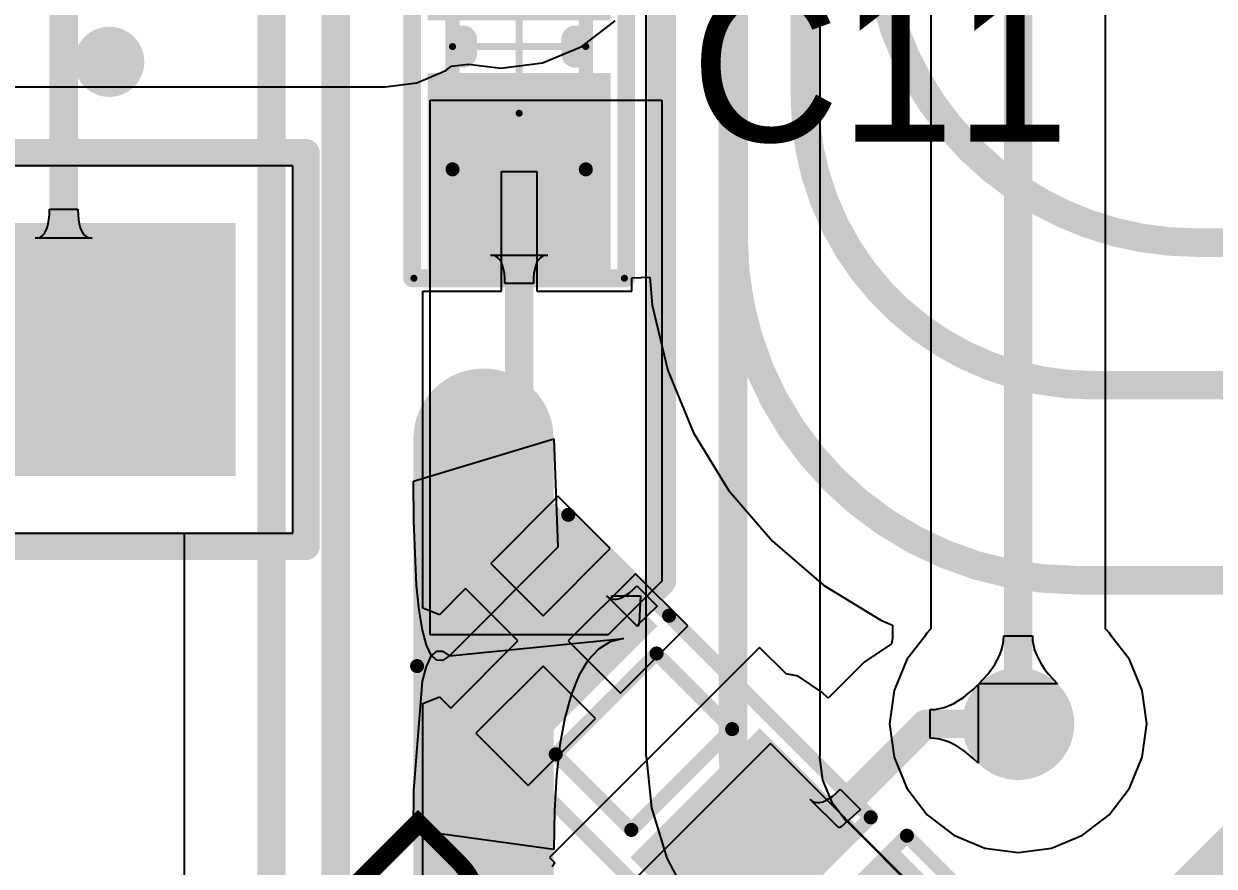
# Model space of a CAD drawing. Header units: millimetres. Extents: x -0.28 to 4.38, y -0.01 to 4.88.
# Drawn here: x 0.636 to 0.97, y 2.0351 to 2.2714 of the extents above; entities that cross this region are included whole.
import ezdxf

# ---------------------------------------------------------------- set-up
doc = ezdxf.new("R2010")
doc.units = ezdxf.units.MM
doc.header["$MEASUREMENT"] = 0
for name, color, linetype in [('BottomLayer', 5, 'Continuous'), ('BottomSolder', 6, 'Continuous'), ('Mechanical13', 56, 'Continuous'), ('Mechanical15', 56, 'Continuous'), ('MultiLayer', 9, 'Continuous'), ('PadHoleLayer', 156, 'Continuous'), ('TopLayer', 1, 'Continuous'), ('TopOverlay', 2, 'Continuous'), ('TopPaste', 8, 'Continuous'), ('TopSolder', 216, 'Continuous'), ('ViaHoleLayer', 16, 'Continuous')]:
    doc.layers.add(name, color=color, linetype=linetype)

# ---------------------------------------------------------------- blocks, each defined once
blk = doc.blocks.new('JP1_D1T_86')
at = {"layer": 'BottomLayer'}
blk.add_solid([(-0.0315, -0.0315), (0.0315, -0.0315), (-0.0315, 0.0315), (0.0315, 0.0315)], dxfattribs=at)
at = {"layer": 'BottomSolder'}
blk.add_solid([(-0.0355, -0.0355), (0.0355, -0.0355), (-0.0355, 0.0355), (0.0355, 0.0355)], dxfattribs=at)
at = {"layer": 'MultiLayer'}
blk.add_solid([(-0.0315, -0.0315), (0.0315, -0.0315), (-0.0315, 0.0315), (0.0315, 0.0315)], dxfattribs=at)
at = {"layer": 'PadHoleLayer', "const_width": 0.02165}
blk.add_lwpolyline([(-0.01083, 0, 1), (0.01083, 0, 1)], format="xyb", close=True, dxfattribs=at)
at = {"layer": 'TopLayer'}
blk.add_solid([(-0.0315, -0.0315), (0.0315, -0.0315), (-0.0315, 0.0315), (0.0315, 0.0315)], dxfattribs=at)
at = {"layer": 'TopOverlay'}
for points, const_width in [([(0.00492, 0.08071, 1), (-0.00492, 0.08071, 1)], 0.00984), ([(-0.00738, 0.08071, 1), (-0.00246, 0.08071, 1)], 0.00492), ([(0.00246, 0.08071, 1), (0.00738, 0.08071, 1)], 0.00492), ([(-0.05709, 0.05512, 1), (-0.05315, 0.05512, 1)], 0.00394), ([(-0.05709, 0.05512, 1), (-0.05315, 0.05512, 1)], 0.00394), ([(0.05315, 0.05512, 1), (0.05709, 0.05512, 1)], 0.00394), ([(0.05315, 0.05512, 1), (0.05709, 0.05512, 1)], 0.00394), ([(-0.05709, -0.05512, 1), (-0.05315, -0.05512, 1)], 0.00394), ([(-0.05709, -0.05512, 1), (-0.05315, -0.05512, 1)], 0.00394), ([(0.05315, -0.05512, 1), (0.05709, -0.05512, 1)], 0.00394), ([(0.05315, -0.05512, 1), (0.05709, -0.05512, 1)], 0.00394)]:
    blk.add_lwpolyline(points, format="xyb", close=True, dxfattribs=dict(at, const_width=const_width))
at = {"layer": 'TopOverlay', "const_width": 0.00787}
for points in [[(-0.05512, 0.05512), (0.05512, 0.05512)], [(-0.05512, -0.05512), (-0.05512, 0.05512)], [(0.05512, -0.05512), (0.05512, 0.05512)], [(-0.05512, -0.05512), (0.05512, -0.05512)]]:
    blk.add_lwpolyline(points, dxfattribs=at)
at = {"layer": 'TopSolder'}
blk.add_solid([(-0.0355, -0.0355), (0.0355, -0.0355), (-0.0355, 0.0355), (0.0355, 0.0355)], dxfattribs=at)
blk = doc.blocks.new('RES_SMD_0603_BIG_98')
at = {"layer": 'TopLayer'}
for points in [[(-0.05575, -0.02165), (-0.02425, -0.02165), (-0.05575, 0.02165), (-0.02425, 0.02165)], [(0.02425, -0.02165), (0.05575, -0.02165), (0.02425, 0.02165), (0.05575, 0.02165)]]:
    blk.add_solid(points, dxfattribs=at)
at = {"layer": 'TopOverlay', "const_width": 0.00394}
for points in [[(0.06, 0.03), (-0.06, 0.03)], [(-0.06, 0.03), (-0.06, -0.03)], [(0.06, 0.03), (0.06, -0.03)], [(0.015, 0.02), (-0.015, 0.02)], [(-0.015, 0.02), (-0.015, -0.02)], [(0.015, 0.02), (0.015, -0.02)], [(0.015, -0.02), (-0.015, -0.02)], [(0.02, -0.03), (-0.06, -0.03)], [(0.06, -0.03), (0.02, -0.03)]]:
    blk.add_lwpolyline(points, dxfattribs=at)
at = {"layer": 'TopOverlay', "const_width": 0.00197}
for points in [[(-0.06098, 0.03, 1), (-0.05902, 0.03, 1)], [(-0.06098, 0.03, 1), (-0.05902, 0.03, 1)], [(0.05902, 0.03, 1), (0.06098, 0.03, 1)], [(0.05902, 0.03, 1), (0.06098, 0.03, 1)], [(-0.01599, 0.02, 1), (-0.01402, 0.02, 1)], [(-0.01599, 0.02, 1), (-0.01402, 0.02, 1)], [(0.01401, 0.02, 1), (0.01598, 0.02, 1)], [(0.01401, 0.02, 1), (0.01598, 0.02, 1)], [(-0.01599, -0.02, 1), (-0.01402, -0.02, 1)], [(-0.01599, -0.02, 1), (-0.01402, -0.02, 1)], [(0.01401, -0.02, 1), (0.01598, -0.02, 1)], [(0.01401, -0.02, 1), (0.01598, -0.02, 1)], [(-0.06098, -0.03, 1), (-0.05902, -0.03, 1)], [(-0.06098, -0.03, 1), (-0.05902, -0.03, 1)], [(0.01901, -0.03, 1), (0.02098, -0.03, 1)], [(0.01901, -0.03, 1), (0.02098, -0.03, 1)], [(0.05902, -0.03, 1), (0.06098, -0.03, 1)], [(0.05902, -0.03, 1), (0.06098, -0.03, 1)]]:
    blk.add_lwpolyline(points, format="xyb", close=True, dxfattribs=at)
at = {"layer": 'TopPaste'}
for points in [[(-0.05575, -0.02165), (-0.02425, -0.02165), (-0.05575, 0.02165), (-0.02425, 0.02165)], [(0.02425, -0.02165), (0.05575, -0.02165), (0.02425, 0.02165), (0.05575, 0.02165)]]:
    blk.add_solid(points, dxfattribs=at)
at = {"layer": 'TopSolder'}
for points in [[(-0.05975, -0.02565), (-0.02025, -0.02565), (-0.05975, 0.02565), (-0.02025, 0.02565)], [(0.02025, -0.02565), (0.05975, -0.02565), (0.02025, 0.02565), (0.05975, 0.02565)]]:
    blk.add_solid(points, dxfattribs=at)
blk = doc.blocks.new('RES_SMD_0603_BIG_99')
at = {"layer": 'TopLayer'}
for points in [[(-0.05575, -0.02165), (-0.02425, -0.02165), (-0.05575, 0.02165), (-0.02425, 0.02165)], [(0.02425, -0.02165), (0.05575, -0.02165), (0.02425, 0.02165), (0.05575, 0.02165)]]:
    blk.add_solid(points, dxfattribs=at)
at = {"layer": 'TopOverlay', "const_width": 0.00394}
for points in [[(0.06, 0.03), (-0.06, 0.03)], [(-0.06, 0.03), (-0.06, -0.03)], [(0.06, 0.03), (0.06, -0.03)], [(0.015, 0.02), (-0.015, 0.02)], [(-0.015, 0.02), (-0.015, -0.02)], [(0.015, 0.02), (0.015, -0.02)], [(0.015, -0.02), (-0.015, -0.02)], [(0.02, -0.03), (-0.06, -0.03)], [(0.06, -0.03), (0.02, -0.03)]]:
    blk.add_lwpolyline(points, dxfattribs=at)
at = {"layer": 'TopOverlay', "const_width": 0.00197}
for points in [[(-0.06098, 0.03, 1), (-0.05902, 0.03, 1)], [(-0.06098, 0.03, 1), (-0.05902, 0.03, 1)], [(0.05902, 0.03, 1), (0.06098, 0.03, 1)], [(0.05902, 0.03, 1), (0.06098, 0.03, 1)], [(-0.01599, 0.02, 1), (-0.01402, 0.02, 1)], [(-0.01599, 0.02, 1), (-0.01402, 0.02, 1)], [(0.01401, 0.02, 1), (0.01598, 0.02, 1)], [(0.01401, 0.02, 1), (0.01598, 0.02, 1)], [(-0.01599, -0.02, 1), (-0.01402, -0.02, 1)], [(-0.01599, -0.02, 1), (-0.01402, -0.02, 1)], [(0.01401, -0.02, 1), (0.01598, -0.02, 1)], [(0.01401, -0.02, 1), (0.01598, -0.02, 1)], [(-0.06098, -0.03, 1), (-0.05902, -0.03, 1)], [(-0.06098, -0.03, 1), (-0.05902, -0.03, 1)], [(0.01901, -0.03, 1), (0.02098, -0.03, 1)], [(0.01901, -0.03, 1), (0.02098, -0.03, 1)], [(0.05902, -0.03, 1), (0.06098, -0.03, 1)], [(0.05902, -0.03, 1), (0.06098, -0.03, 1)]]:
    blk.add_lwpolyline(points, format="xyb", close=True, dxfattribs=at)
at = {"layer": 'TopPaste'}
for points in [[(-0.05575, -0.02165), (-0.02425, -0.02165), (-0.05575, 0.02165), (-0.02425, 0.02165)], [(0.02425, -0.02165), (0.05575, -0.02165), (0.02425, 0.02165), (0.05575, 0.02165)]]:
    blk.add_solid(points, dxfattribs=at)
at = {"layer": 'TopSolder'}
for points in [[(-0.05975, -0.02565), (-0.02025, -0.02565), (-0.05975, 0.02565), (-0.02025, 0.02565)], [(0.02025, -0.02565), (0.05975, -0.02565), (0.02025, 0.02565), (0.05975, 0.02565)]]:
    blk.add_solid(points, dxfattribs=at)
blk = doc.blocks.new('CN_SMD_0603_____114')
at = {"layer": 'Mechanical13', "const_width": 0.00394}
for points in [[(0.03445, 0.0187), (-0.03445, 0.0187)], [(-0.03445, -0.0187), (-0.03445, 0.0187)], [(0.03445, -0.0187), (0.03445, 0.0187)], [(0.03445, -0.0187), (-0.03445, -0.0187)]]:
    blk.add_lwpolyline(points, dxfattribs=at)
at = {"layer": 'Mechanical13', "const_width": 0.00197}
for points in [[(-0.03543, 0.0187, 1), (-0.03346, 0.0187, 1)], [(-0.03543, 0.0187, 1), (-0.03346, 0.0187, 1)], [(0.03346, 0.0187, 1), (0.03543, 0.0187, 1)], [(0.03346, 0.0187, 1), (0.03543, 0.0187, 1)], [(-0.03543, -0.0187, 1), (-0.03346, -0.0187, 1)], [(-0.03543, -0.0187, 1), (-0.03346, -0.0187, 1)], [(0.03346, -0.0187, 1), (0.03543, -0.0187, 1)], [(0.03346, -0.0187, 1), (0.03543, -0.0187, 1)]]:
    blk.add_lwpolyline(points, format="xyb", close=True, dxfattribs=at)
at = {"layer": 'Mechanical15', "const_width": 0.00197}
for points in [[(-0.065, 0.025), (-0.06047, 0.02953)], [(0.065, 0.02953), (-0.06047, 0.02953)], [(0.065, -0.02953), (0.065, 0.02953)], [(-0.065, -0.02953), (-0.065, 0.025)], [(0, -0.0187), (0, 0.0187)], [(0.0187, 0), (-0.0187, 0)], [(0.065, -0.02953), (-0.065, -0.02953)]]:
    blk.add_lwpolyline(points, dxfattribs=at)
at = {"layer": 'Mechanical15', "const_width": 0.000984}
for points in [[(-0.06096, 0.02953, 1), (-0.05998, 0.02953, 1)], [(-0.06096, 0.02953, 1), (-0.05998, 0.02953, 1)], [(0.06451, 0.02953, 1), (0.06549, 0.02953, 1)], [(0.06451, 0.02953, 1), (0.06549, 0.02953, 1)], [(-0.06549, 0.025, 1), (-0.06451, 0.025, 1)], [(-0.06549, 0.025, 1), (-0.06451, 0.025, 1)], [(-0.00049, 0.0187, 1), (0.00049, 0.0187, 1)], [(-0.01919, 0, 1), (-0.01821, 0, 1)], [(0.01821, 0, 1), (0.01919, 0, 1)], [(-0.00049, -0.0187, 1), (0.00049, -0.0187, 1)], [(-0.06549, -0.02953, 1), (-0.06451, -0.02953, 1)], [(-0.06549, -0.02953, 1), (-0.06451, -0.02953, 1)], [(0.06451, -0.02953, 1), (0.06549, -0.02953, 1)], [(0.06451, -0.02953, 1), (0.06549, -0.02953, 1)]]:
    blk.add_lwpolyline(points, format="xyb", close=True, dxfattribs=at)
at = {"layer": 'TopLayer'}
for points in [[(-0.01138, -0.02165), (-0.01138, 0.02165), (-0.05862, -0.02165), (-0.05862, 0.02165)], [(0.05862, -0.02165), (0.05862, 0.02165), (0.01138, -0.02165), (0.01138, 0.02165)]]:
    blk.add_solid(points, dxfattribs=at)
at = {"layer": 'TopOverlay'}
for points, const_width in [([(0.065, 0.03), (-0.065, 0.03)], 0.005), ([(-0.065, -0.03), (-0.065, 0.03)], 0.005), ([(0.065, -0.03), (0.065, 0.03)], 0.005), ([(0.00197, 0.01575), (-0.00197, 0.01575)], 0.00787), ([(0.00197, -0.01575), (-0.00197, -0.01575)], 0.00787), ([(0.065, -0.03), (-0.065, -0.03)], 0.005)]:
    blk.add_lwpolyline(points, dxfattribs=dict(at, const_width=const_width))
for points, const_width in [([(-0.06625, 0.03, 1), (-0.06375, 0.03, 1)], 0.0025), ([(-0.06625, 0.03, 1), (-0.06375, 0.03, 1)], 0.0025), ([(0.06375, 0.03, 1), (0.06625, 0.03, 1)], 0.0025), ([(0.06375, 0.03, 1), (0.06625, 0.03, 1)], 0.0025), ([(-0.00394, 0.01575, 1), (0, 0.01575, 1)], 0.00394), ([(0, 0.01575, 1), (0.00394, 0.01575, 1)], 0.00394), ([(-0.00394, -0.01575, 1), (0, -0.01575, 1)], 0.00394), ([(0, -0.01575, 1), (0.00394, -0.01575, 1)], 0.00394), ([(-0.06625, -0.03, 1), (-0.06375, -0.03, 1)], 0.0025), ([(-0.06625, -0.03, 1), (-0.06375, -0.03, 1)], 0.0025), ([(0.06375, -0.03, 1), (0.06625, -0.03, 1)], 0.0025), ([(0.06375, -0.03, 1), (0.06625, -0.03, 1)], 0.0025)]:
    blk.add_lwpolyline(points, format="xyb", close=True, dxfattribs=dict(at, const_width=const_width))
at = {"layer": 'TopPaste'}
for points in [[(-0.01138, -0.02165), (-0.01138, 0.02165), (-0.05862, -0.02165), (-0.05862, 0.02165)], [(0.05862, -0.02165), (0.05862, 0.02165), (0.01138, -0.02165), (0.01138, 0.02165)]]:
    blk.add_solid(points, dxfattribs=at)
at = {"layer": 'TopSolder'}
for points in [[(-0.00738, -0.02565), (-0.00738, 0.02565), (-0.06262, -0.02565), (-0.06262, 0.02565)], [(0.06262, -0.02565), (0.06262, 0.02565), (0.00738, -0.02565), (0.00738, 0.02565)]]:
    blk.add_solid(points, dxfattribs=at)

msp = doc.modelspace()

# ---------------------------------------------------------------- linework, layer by layer
at = {"layer": 'BottomLayer'}
for p, q in [((0.85947, 2.06622), (0.85947, 2.31)), ((0.89053, 2.2783), (0.89053, 2.1017)), ((0.93947, 2.1017), (0.93947, 2.2783)), ((0.81053, 2.2752), (0.81053, 2.06622)), ((0.79254, 2.26501), (0.80194, 2.27222)), ((0.78159, 2.26047), (0.79254, 2.26501)), ((0.74625, 2.25486), (0.75447, 2.25826)), ((0.75447, 2.25826), (0.75606, 2.25949)), ((0.75606, 2.25949), (0.76083, 2.26011)), ((0.76083, 2.26011), (0.76984, 2.25893)), ((0.76984, 2.25893), (0.78159, 2.26047)), ((0.73743, 2.2537), (0.74625, 2.25486)), ((0.50252, 2.2537), (0.73743, 2.2537)), ((0.7115, 2.2315), (0.6085, 2.2315)), ((0.7115, 2.1285), (0.7115, 2.2315)), ((0.6085, 2.1285), (0.7115, 2.1285)), ((0.89031, 2.10144), (0.88935, 2.10046)), ((0.89053, 2.1017), (0.89031, 2.10144)), ((0.93969, 2.10144), (0.93947, 2.1017)), ((0.94065, 2.10046), (0.93969, 2.10144)), ((0.88869, 2.09943), (0.88377, 2.09303)), ((0.88935, 2.10046), (0.88869, 2.09943)), ((0.91072, 2.09705), (0.91093, 2.09837)), ((0.91093, 2.09837), (0.911, 2.09968)), ((0.911, 2.09968), (0.919, 2.09968)), ((0.919, 2.09968), (0.91907, 2.09837)), ((0.91907, 2.09837), (0.91928, 2.09705)), ((0.94131, 2.09943), (0.94065, 2.10046)), ((0.94623, 2.09303), (0.94131, 2.09943)), ((0.90924, 2.09305), (0.90988, 2.09439)), ((0.90988, 2.09439), (0.91037, 2.09572)), ((0.91037, 2.09572), (0.91072, 2.09705)), ((0.91928, 2.09705), (0.91963, 2.09572)), ((0.91963, 2.09572), (0.92012, 2.09439)), ((0.92012, 2.09439), (0.92076, 2.09305)), ((0.88377, 2.09303), (0.88017, 2.08433)), ((0.90756, 2.09035), (0.90847, 2.0917)), ((0.90847, 2.0917), (0.90924, 2.09305)), ((0.92076, 2.09305), (0.92153, 2.0917)), ((0.92153, 2.0917), (0.92244, 2.09035)), ((0.94983, 2.08433), (0.94623, 2.09303)), ((0.90398, 2.08625), (0.90531, 2.08762)), ((0.90531, 2.08762), (0.9065, 2.08899)), ((0.9065, 2.08899), (0.90756, 2.09035)), ((0.92244, 2.09035), (0.9235, 2.08899)), ((0.9235, 2.08899), (0.92469, 2.08762)), ((0.92469, 2.08762), (0.92602, 2.08625)), ((0.88017, 2.08433), (0.87894, 2.075)), ((0.92602, 2.08625), (0.90398, 2.08625)), ((0.95106, 2.075), (0.94983, 2.08433)), ((0.87894, 2.075), (0.88017, 2.06567)), ((0.94983, 2.06567), (0.95106, 2.075)), ((0.81053, 2.06622), (0.81074, 2.06516)), ((0.81074, 2.06516), (0.81209, 2.05147)), ((0.85935, 2.06561), (0.85947, 2.06622)), ((0.86019, 2.05924), (0.85935, 2.06561)), ((0.88017, 2.06567), (0.88377, 2.05697)), ((0.94623, 2.05697), (0.94983, 2.06567)), ((0.86288, 2.05274), (0.86019, 2.05924)), ((0.88377, 2.05697), (0.8895, 2.0495)), ((0.9405, 2.0495), (0.94623, 2.05697)), ((0.81209, 2.05147), (0.81639, 2.03729)), ((0.86679, 2.04765), (0.86288, 2.05274)), ((0.8673, 2.0473), (0.86679, 2.04765)), ((0.8895, 2.0495), (0.89697, 2.04377)), ((0.93303, 2.04377), (0.9405, 2.0495)), ((0.9473, 1.9673), (0.8673, 2.0473)), ((0.89697, 2.04377), (0.90567, 2.04017)), ((0.92433, 2.04017), (0.93303, 2.04377)), ((0.90567, 2.04017), (0.915, 2.03894)), ((0.915, 2.03894), (0.92433, 2.04017)), ((0.81639, 2.03729), (0.82337, 2.02423))]:
    msp.add_line(p, q, dxfattribs=at)
at = {"layer": 'BottomLayer', "const_width": 0.008}
for points in [[(0.835, 2.06622), (0.835, 2.31)], [(0.915, 2.075), (0.915, 2.305)]]:
    msp.add_lwpolyline(points, dxfattribs=at)
at = {"layer": 'BottomLayer'}
for points, const_width in [([(0.90713, 2.075, 1), (0.92287, 2.075, 1)], 0.01575), ([(0.913, 2.075, 1), (0.917, 2.075, 1)], 0.004), ([(0.833, 2.06622, 1), (0.837, 2.06622, 1)], 0.004), ([(0.833, 2.06622, 1), (0.837, 2.06622, 1)], 0.004)]:
    msp.add_lwpolyline(points, format="xyb", close=True, dxfattribs=dict(at, const_width=const_width))
at = {"layer": 'BottomLayer', "const_width": 0.008}
msp.add_lwpolyline([(0.85, 2.03, -0.198912), (0.835, 2.06622)], format="xyb", dxfattribs=at)
at = {"layer": 'MultiLayer', "const_width": 0.01575}
msp.add_lwpolyline([(0.90713, 2.075, 1), (0.92287, 2.075, 1)], format="xyb", close=True, dxfattribs=at)
at = {"layer": 'TopLayer'}
for p, q in [((0.75, 2.25), (0.815, 2.25)), ((0.75, 2.1), (0.75, 2.25)), ((0.815, 2.25), (0.815, 2.115)), ((0.77, 2.19638), (0.77, 2.23)), ((0.77, 2.23), (0.78, 2.23)), ((0.78, 2.23), (0.78, 2.19638)), ((0.64306, 2.21645), (0.64318, 2.21783)), ((0.64318, 2.21783), (0.64322, 2.21938)), ((0.64322, 2.21938), (0.65122, 2.21938)), ((0.65122, 2.21938), (0.65126, 2.21783)), ((0.65126, 2.21783), (0.65138, 2.21645)), ((0.64258, 2.21418), (0.64286, 2.21523)), ((0.64286, 2.21523), (0.64306, 2.21645)), ((0.65138, 2.21645), (0.65158, 2.21523)), ((0.65158, 2.21523), (0.65186, 2.21418)), ((0.63922, 2.21126), (0.63998, 2.21134)), ((0.65522, 2.21126), (0.63922, 2.21126)), ((0.63998, 2.21134), (0.64066, 2.21158)), ((0.64066, 2.21158), (0.64126, 2.21199)), ((0.64126, 2.21199), (0.64178, 2.21256)), ((0.64178, 2.21256), (0.64222, 2.21329)), ((0.64222, 2.21329), (0.64258, 2.21418)), ((0.65186, 2.21418), (0.65222, 2.21329)), ((0.65222, 2.21329), (0.65266, 2.21256)), ((0.65266, 2.21256), (0.65318, 2.21199)), ((0.65318, 2.21199), (0.65378, 2.21158)), ((0.65378, 2.21158), (0.65446, 2.21134)), ((0.65446, 2.21134), (0.65522, 2.21126)), ((0.76776, 2.20642), (0.767, 2.2065)), ((0.767, 2.2065), (0.783, 2.2065)), ((0.76844, 2.20618), (0.76776, 2.20642)), ((0.76904, 2.20578), (0.76844, 2.20618)), ((0.76956, 2.20522), (0.76904, 2.20578)), ((0.77, 2.2045), (0.76956, 2.20522)), ((0.77036, 2.20362), (0.77, 2.2045)), ((0.78, 2.2045), (0.77964, 2.20362)), ((0.78044, 2.20522), (0.78, 2.2045)), ((0.78096, 2.20578), (0.78044, 2.20522)), ((0.78156, 2.20618), (0.78096, 2.20578)), ((0.78224, 2.20642), (0.78156, 2.20618)), ((0.783, 2.2065), (0.78224, 2.20642)), ((0.77064, 2.20258), (0.77036, 2.20362)), ((0.77084, 2.20138), (0.77064, 2.20258)), ((0.77096, 2.20002), (0.77084, 2.20138)), ((0.77916, 2.20138), (0.77904, 2.20002)), ((0.77936, 2.20258), (0.77916, 2.20138)), ((0.77964, 2.20362), (0.77936, 2.20258)), ((0.771, 2.1985), (0.77096, 2.20002)), ((0.779, 2.1985), (0.771, 2.1985)), ((0.77904, 2.20002), (0.779, 2.1985)), ((0.80665, 2.2001), (0.81165, 2.20029)), ((0.80665, 2.19638), (0.80665, 2.2001)), ((0.81165, 2.20029), (0.81227, 2.19248)), ((0.74799, 2.1075), (0.74799, 2.19638)), ((0.74799, 2.19638), (0.77, 2.19638)), ((0.78, 2.19638), (0.80665, 2.19638)), ((0.81227, 2.19248), (0.81668, 2.17412)), ((0.81668, 2.17412), (0.8239, 2.15667)), ((0.74531, 2.14304), (0.78468, 2.155)), ((0.78468, 2.155), (0.78589, 2.12456)), ((0.8239, 2.15667), (0.83377, 2.14057)), ((0.74542, 2.13192), (0.74531, 2.14304)), ((0.78589, 2.13887), (0.76704, 2.12003)), ((0.80056, 2.1242), (0.78589, 2.13887)), ((0.83377, 2.14057), (0.84604, 2.12621)), ((0.74623, 2.11383), (0.74542, 2.13192)), ((0.6085, 2.1285), (0.68103, 2.1285)), ((0.68103, 2.1285), (0.68103, 1.92692)), ((0.78589, 2.12456), (0.75544, 2.09411)), ((0.78172, 2.10535), (0.80056, 2.1242)), ((0.84604, 2.12621), (0.8604, 2.11394)), ((0.76704, 2.12003), (0.78172, 2.10535)), ((0.80763, 2.11713), (0.78879, 2.09828)), ((0.815, 2.115), (0.8, 2.1)), ((0.8223, 2.10246), (0.80763, 2.11713)), ((0.74693, 2.10686), (0.74623, 2.11383)), ((0.75997, 2.11295), (0.75261, 2.10559)), ((0.77464, 2.09828), (0.75997, 2.11295)), ((0.80799, 2.10246), (0.79955, 2.11091)), ((0.79955, 2.11091), (0.79982, 2.11064)), ((0.80799, 2.10246), (0.79957, 2.11088)), ((0.79957, 2.11088), (0.80016, 2.1104)), ((0.80099, 2.11064), (0.801, 2.11091)), ((0.801, 2.11091), (0.809, 2.11091)), ((0.80398, 2.11054), (0.80492, 2.11108)), ((0.80492, 2.11108), (0.80591, 2.11179)), ((0.80591, 2.11179), (0.80695, 2.11267)), ((0.80695, 2.11267), (0.80805, 2.11371)), ((0.80805, 2.11371), (0.81371, 2.10805)), ((0.809, 2.11091), (0.80899, 2.10912)), ((0.8604, 2.11394), (0.8765, 2.10408)), ((0.75261, 2.10559), (0.74799, 2.1075)), ((0.79982, 2.11064), (0.80007, 2.11044)), ((0.80007, 2.11044), (0.80029, 2.1103)), ((0.80016, 2.1104), (0.80081, 2.11009)), ((0.80029, 2.1103), (0.80048, 2.11021)), ((0.80048, 2.11021), (0.80064, 2.11018)), ((0.80064, 2.11018), (0.80077, 2.11021)), ((0.80077, 2.11021), (0.80087, 2.1103)), ((0.80081, 2.11009), (0.80152, 2.10995)), ((0.80087, 2.1103), (0.80094, 2.11044)), ((0.80094, 2.11044), (0.80099, 2.11064)), ((0.80152, 2.10995), (0.80228, 2.10998)), ((0.80228, 2.10998), (0.80311, 2.11018)), ((0.80311, 2.11018), (0.80398, 2.11054)), ((0.81371, 2.10805), (0.80799, 2.10246)), ((0.80899, 2.10912), (0.80864, 2.10333)), ((0.74785, 2.10128), (0.74693, 2.10686)), ((0.74896, 2.09708), (0.74785, 2.10128)), ((0.80346, 2.08361), (0.8223, 2.10246)), ((0.80818, 2.10236), (0.80799, 2.10246)), ((0.80836, 2.10248), (0.80818, 2.10236)), ((0.80851, 2.1028), (0.80836, 2.10248)), ((0.80864, 2.10333), (0.80851, 2.1028)), ((0.8765, 2.10408), (0.87979, 2.10271)), ((0.87979, 2.10271), (0.87975, 2.09891)), ((0.8, 2.1), (0.75, 2.1)), ((0.75544, 2.09411), (0.80429, 2.09892)), ((0.7558, 2.07944), (0.77464, 2.09828)), ((0.78879, 2.09828), (0.80346, 2.08361)), ((0.80056, 2.09798), (0.79723, 2.09594)), ((0.80429, 2.09892), (0.80056, 2.09798)), ((0.87975, 2.09891), (0.87948, 2.09743)), ((0.75028, 2.09426), (0.74896, 2.09708)), ((0.75028, 2.09396), (0.75179, 2.09539)), ((0.75179, 2.09283), (0.75028, 2.09426)), ((0.75179, 2.09539), (0.75352, 2.09544)), ((0.75352, 2.09544), (0.75544, 2.09411)), ((0.84246, 2.09645), (0.78355, 2.03754)), ((0.79723, 2.09594), (0.79429, 2.09279)), ((0.84989, 2.08902), (0.84246, 2.09645)), ((0.87948, 2.09743), (0.87181, 2.0923)), ((0.74785, 2.08694), (0.74896, 2.09114)), ((0.74896, 2.09114), (0.75028, 2.09396)), ((0.75352, 2.09278), (0.75179, 2.09283)), ((0.75544, 2.09411), (0.75352, 2.09278)), ((0.78172, 2.09121), (0.76287, 2.07237)), ((0.79639, 2.07654), (0.78172, 2.09121)), ((0.79429, 2.09279), (0.79174, 2.08853)), ((0.87181, 2.0923), (0.86167, 2.08217)), ((0.79174, 2.08853), (0.78959, 2.08317)), ((0.85331, 2.08834), (0.84989, 2.08902)), ((0.85992, 2.08392), (0.85331, 2.08834)), ((0.74542, 2.0563), (0.74785, 2.08694)), ((0.90101, 2.0835), (0.90238, 2.08469)), ((0.90238, 2.08469), (0.90375, 2.08602)), ((0.90375, 2.08602), (0.90375, 2.06398)), ((0.74799, 2.08072), (0.75261, 2.08263)), ((0.75261, 2.08263), (0.7558, 2.07944)), ((0.78959, 2.08317), (0.78782, 2.0767)), ((0.86167, 2.08217), (0.85992, 2.08392)), ((0.89561, 2.08012), (0.89695, 2.08076)), ((0.89695, 2.08076), (0.8983, 2.08153)), ((0.8983, 2.08153), (0.89965, 2.08244)), ((0.89965, 2.08244), (0.90101, 2.0835)), ((0.74799, 1.86534), (0.74799, 2.08072)), ((0.89032, 2.079), (0.89163, 2.07907)), ((0.89032, 2.071), (0.89032, 2.079)), ((0.89163, 2.07907), (0.89295, 2.07928)), ((0.89295, 2.07928), (0.89428, 2.07963)), ((0.89428, 2.07963), (0.89561, 2.08012)), ((0.77754, 2.0577), (0.79639, 2.07654)), ((0.78782, 2.0767), (0.78645, 2.06913)), ((0.76287, 2.07237), (0.77754, 2.0577)), ((0.89163, 2.07093), (0.89032, 2.071)), ((0.89295, 2.07072), (0.89163, 2.07093)), ((0.78645, 2.06913), (0.78547, 2.06045)), ((0.8455, 2.0695), (0.80308, 2.02707)), ((0.895, 2.02), (0.8455, 2.0695)), ((0.89428, 2.07037), (0.89295, 2.07072)), ((0.89561, 2.06988), (0.89428, 2.07037)), ((0.89695, 2.06924), (0.89561, 2.06988)), ((0.8983, 2.06847), (0.89695, 2.06924)), ((0.89965, 2.06756), (0.8983, 2.06847)), ((0.90101, 2.0665), (0.89965, 2.06756)), ((0.90238, 2.06531), (0.90101, 2.0665)), ((0.90375, 2.06398), (0.90238, 2.06531)), ((0.78547, 2.06045), (0.78488, 2.05067)), ((0.74531, 2.04518), (0.74542, 2.0563)), ((0.86197, 2.05403), (0.86296, 2.05473)), ((0.86296, 2.05473), (0.86401, 2.05561)), ((0.86401, 2.05561), (0.86511, 2.05666)), ((0.86511, 2.05666), (0.87077, 2.051)), ((0.86456, 2.04589), (0.85662, 2.05383)), ((0.85662, 2.05383), (0.85722, 2.05335)), ((0.85722, 2.05335), (0.85787, 2.05304)), ((0.85787, 2.05304), (0.85858, 2.0529)), ((0.85858, 2.0529), (0.85934, 2.05292)), ((0.85934, 2.05292), (0.86016, 2.05312)), ((0.86016, 2.05312), (0.86104, 2.05349)), ((0.86104, 2.05349), (0.86197, 2.05403)), ((0.87077, 2.051), (0.86969, 2.04993)), ((0.78488, 2.05067), (0.78468, 2.03978)), ((0.86969, 2.04993), (0.86535, 2.04612)), ((0.78468, 2.03978), (0.74531, 2.04518)), ((0.86472, 2.04584), (0.86456, 2.04589)), ((0.86498, 2.04592), (0.86472, 2.04584)), ((0.86535, 2.04612), (0.86498, 2.04592)), ((0.78355, 2.03754), (0.78503, 2.03606)), ((0.78503, 2.03606), (0.78424, 2.03487))]:
    msp.add_line(p, q, dxfattribs=at)
for points, const_width in [([(0.83516, 2.21131), (0.83516, 2.47965)], 0.008), ([(0.85516, 2.25083), (0.85516, 2.47965)], 0.008), ([(0.64722, 2.19278), (0.64722, 2.42651)], 0.008), ([(0.7055, 1.92692), (0.7055, 2.33517)], 0.008), ([(0.72352, 1.80994), (0.72352, 2.33258)], 0.008), ([(0.815, 2.115), (0.815, 2.325)], 0.008), ([(0.775, 2.14091), (0.775, 2.25)], 0.008), ([(0.965, 2.21), (1.19, 2.21)], 0.008), ([(0.64722, 2.19278), (0.64956, 2.19044)], 0.008), ([(0.64956, 2.19044), (0.66, 2.18)], 0.008), ([(0.765, 1.83), (0.765, 2.155)], 0.03937), ([(0.93599, 2.17), (0.95997, 2.17)], 0.008), ([(0.95997, 2.17), (1.15196, 2.17)], 0.008), ([(0.775, 2.14091), (0.805, 2.11091)], 0.008), ([(0.805, 2.105), (0.815, 2.115)], 0.008), ([(0.93414, 2.11525), (1.023, 2.11525)], 0.008), ([(0.805, 2.105), (0.805, 2.11091)], 0.008), ([(0.83411, 2.02), (0.88911, 2.075)], 0.008), ([(0.88911, 2.075), (0.915, 2.075)], 0.008), ([(0.96257, 2.02257), (0.985, 2.045)], 0.01969)]:
    msp.add_lwpolyline(points, dxfattribs=dict(at, const_width=const_width))
at = {"layer": 'TopLayer', "const_width": 0.008}
for points in [[(0.89077, 2.24923, -0.150736), (0.87516, 2.29984)], [(0.93599, 2.17, -0.414214), (0.85516, 2.25083)], [(0.91439, 2.22561, -0.093753), (0.89077, 2.24923)], [(0.965, 2.21, -0.150736), (0.91439, 2.22561)], [(0.93114, 2.11533, -0.414209), (0.83516, 2.21131)], [(0.93414, 2.11525, -0.012745), (0.93114, 2.11533)]]:
    msp.add_lwpolyline(points, format="xyb", dxfattribs=at)
at = {"layer": 'TopLayer'}
for points, const_width in [([(0.85316, 2.25083, 1), (0.85716, 2.25083, 1)], 0.004), ([(0.85316, 2.25083, 1), (0.85716, 2.25083, 1)], 0.004), ([(0.773, 2.25, 1), (0.777, 2.25, 1)], 0.004), ([(0.88877, 2.24923, 1), (0.89277, 2.24923, 1)], 0.004), ([(0.88877, 2.24923, 1), (0.89277, 2.24923, 1)], 0.004), ([(0.91239, 2.22561, 1), (0.91639, 2.22561, 1)], 0.004), ([(0.91239, 2.22561, 1), (0.91639, 2.22561, 1)], 0.004), ([(0.83316, 2.21131, 1), (0.83716, 2.21131, 1)], 0.004), ([(0.83316, 2.21131, 1), (0.83716, 2.21131, 1)], 0.004), ([(0.963, 2.21, 1), (0.967, 2.21, 1)], 0.004), ([(0.963, 2.21, 1), (0.967, 2.21, 1)], 0.004), ([(0.64522, 2.19278, 1), (0.64922, 2.19278, 1)], 0.004), ([(0.64522, 2.19278, 1), (0.64922, 2.19278, 1)], 0.004), ([(0.64756, 2.19044, 1), (0.65156, 2.19044, 1)], 0.004), ([(0.64756, 2.19044, 1), (0.65156, 2.19044, 1)], 0.004), ([(0.658, 2.18, 1), (0.662, 2.18, 1)], 0.004), ([(0.75516, 2.155, 1), (0.77484, 2.155, 1)], 0.01969), ([(0.93399, 2.17, 1), (0.93799, 2.17, 1)], 0.004), ([(0.93399, 2.17, 1), (0.93799, 2.17, 1)], 0.004), ([(0.95797, 2.17, 1), (0.96197, 2.17, 1)], 0.004), ([(0.95797, 2.17, 1), (0.96197, 2.17, 1)], 0.004), ([(0.773, 2.14091, 1), (0.777, 2.14091, 1)], 0.004), ([(0.773, 2.14091, 1), (0.777, 2.14091, 1)], 0.004), ([(0.813, 2.115, 1), (0.817, 2.115, 1)], 0.004), ([(0.813, 2.115, 1), (0.817, 2.115, 1)], 0.004), ([(0.92914, 2.11533, 1), (0.93314, 2.11533, 1)], 0.004), ([(0.92914, 2.11533, 1), (0.93314, 2.11533, 1)], 0.004), ([(0.93214, 2.11525, 1), (0.93614, 2.11525, 1)], 0.004), ([(0.93214, 2.11525, 1), (0.93614, 2.11525, 1)], 0.004), ([(0.803, 2.11091, 1), (0.807, 2.11091, 1)], 0.004), ([(0.803, 2.11091, 1), (0.807, 2.11091, 1)], 0.004), ([(0.803, 2.105, 1), (0.807, 2.105, 1)], 0.004), ([(0.803, 2.105, 1), (0.807, 2.105, 1)], 0.004), ([(0.90713, 2.075, 1), (0.92287, 2.075, 1)], 0.01575), ([(0.88711, 2.075, 1), (0.89111, 2.075, 1)], 0.004), ([(0.88711, 2.075, 1), (0.89111, 2.075, 1)], 0.004), ([(0.913, 2.075, 1), (0.917, 2.075, 1)], 0.004)]:
    msp.add_lwpolyline(points, format="xyb", close=True, dxfattribs=dict(at, const_width=const_width))
at = {"layer": 'ViaHoleLayer', "const_width": 0.00984}
msp.add_lwpolyline([(0.91008, 2.075, 1), (0.91992, 2.075, 1)], format="xyb", close=True, dxfattribs=at)

# ---------------------------------------------------------------- block references
for name, p, rotation in [('CN_SMD_0603_____114', (0.775, 2.265), 270), ('RES_SMD_0603_BIG_98', (0.81, 2.07), 135), ('RES_SMD_0603_BIG_99', (0.905, 1.98), 135)]:
    msp.add_blockref(name, p, dxfattribs=dict(rotation=rotation))
msp.add_blockref('JP1_D1T_86', (0.66, 2.18))

# ---------------------------------------------------------------- texts
at = {"layer": 'TopOverlay'}
msp.add_text('C11', height=0.043307, dxfattribs=at).set_placement((0.8231, 2.23835))
msp.add_text('R8', height=0.043307, rotation=315, dxfattribs=at).set_placement((0.71261, 2.02364))

doc.saveas('drawing.dxf')
